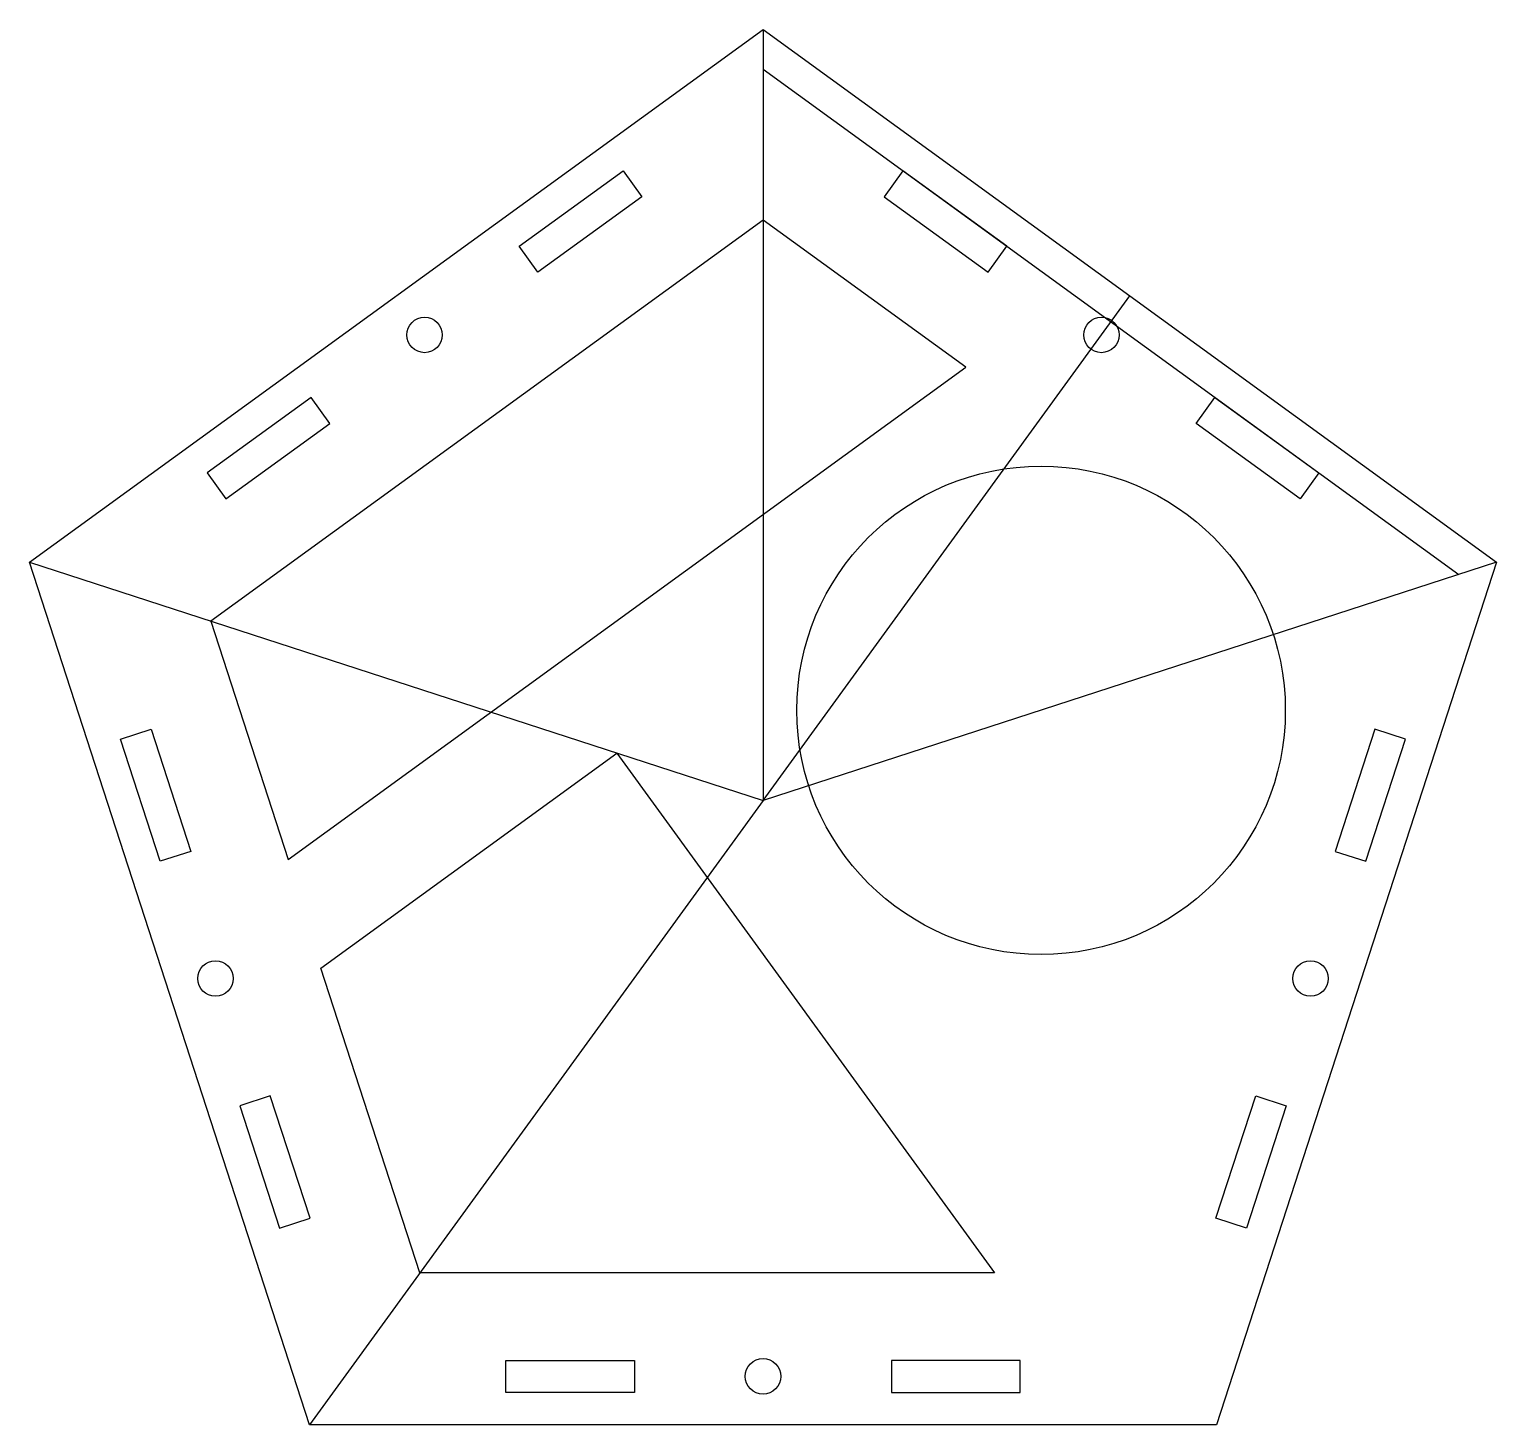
# Model space of a CAD drawing. Header units: inches. Extents: x -2.85 to 2.85, y -2.43 to 3.
import ezdxf

# ---------------------------------------------------------------- set-up
doc = ezdxf.new("R2010")
doc.units = ezdxf.units.IN
doc.layers.get('0').update_dxf_attribs({"linetype": 'CONTINUOUS'})

msp = doc.modelspace()

# ---------------------------------------------------------------- linework, layer by layer
for p, q in [((0, 3), (0, 0)), ((0, 2.8455), (2.7062, 0.8793)), ((0, 0), (1.4266, 1.9635)), ((-2.8532, 0.9271), (0, 0)), ((2.8532, 0.9271), (0, 0)), ((0, 0), (-1.7634, -2.4271))]:
    msp.add_line(p, q)
for points in [[(2.8532, 0.9271), (1.7634, -2.4271), (-1.7634, -2.4271), (-2.8532, 0.9271), (0, 3)], [(-0.8751, 2.0552), (-0.9486, 2.1563), (-0.5441, 2.4502), (-0.4706, 2.3491)], [(0.9486, 2.1563), (0.5441, 2.4502), (0.4706, 2.3491), (0.8751, 2.0552)], [(0, 2.2584), (-2.1478, 0.6979), (-1.8466, -0.2292), (0.7886, 1.6854)], [(-1.6841, 1.4674), (-1.7576, 1.5685), (-2.1621, 1.2746), (-2.0887, 1.1735)], [(2.1621, 1.2746), (2.0887, 1.1735), (1.6841, 1.4674), (1.7576, 1.5685)], [(-2.225, -0.1972), (-2.3439, -0.2358), (-2.4984, 0.2397), (-2.3795, 0.2783)], [(2.3439, -0.2358), (2.4984, 0.2397), (2.3795, 0.2783), (2.225, -0.1972)], [(0.9, -1.8364), (-1.3342, -1.8364), (-1.7193, -0.6514), (-0.5684, 0.1847)], [(-1.7615, -1.6238), (-1.916, -1.1483), (-2.0349, -1.1869), (-1.8804, -1.6624)], [(1.916, -1.1483), (2.0349, -1.1869), (1.8804, -1.6624), (1.7615, -1.6238)], [(-0.5, -2.1771), (-0.5, -2.3021), (-1, -2.3021), (-1, -2.1771)], [(0.5, -2.3021), (1, -2.3021), (1, -2.1771), (0.5, -2.1771)]]:
    msp.add_lwpolyline(points, close=True)
for centre, radius in [((-1.3161, 1.8114), 0.069), ((1.3161, 1.8114), 0.069), ((1.0813, 0.3513), 0.95), ((-2.1295, -0.6919), 0.069), ((2.1295, -0.6919), 0.069), ((0, -2.2391), 0.069)]:
    msp.add_circle(centre, radius)

doc.saveas('drawing.dxf')
